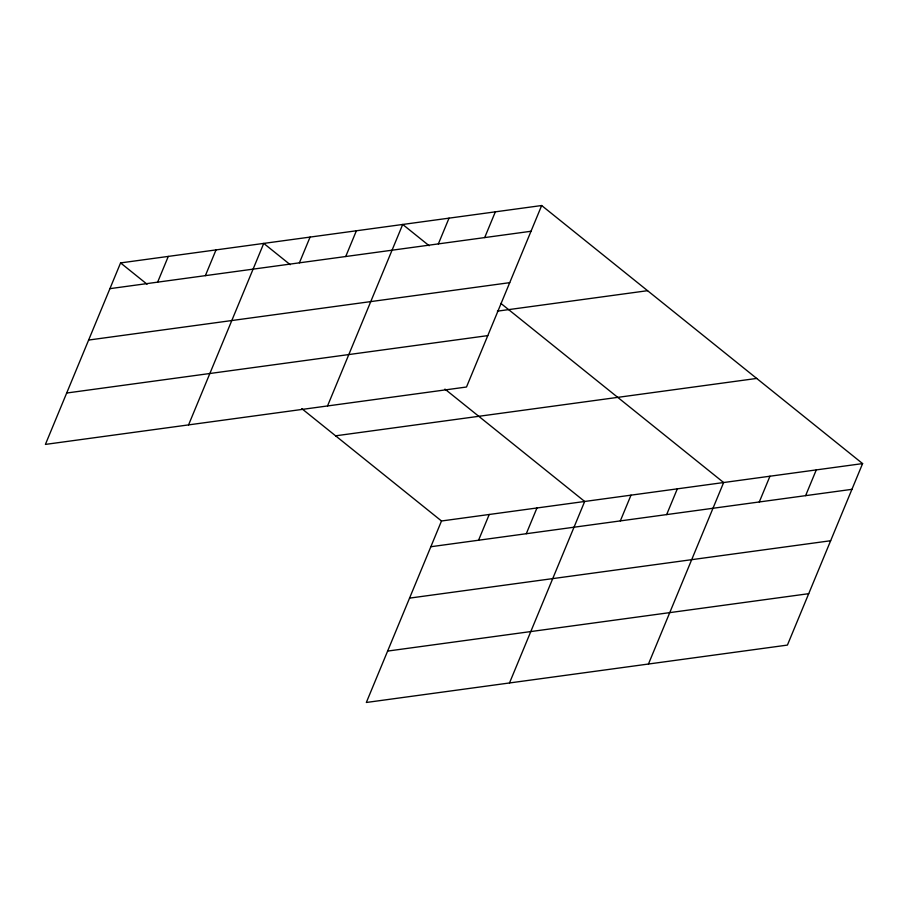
<?xml version="1.0" encoding="UTF-8"?>
<svg xmlns="http://www.w3.org/2000/svg" width="908" height="908" viewBox="0 0 908 908"><rect width="100%" height="100%" fill="white"/><g stroke="black" fill="none" stroke-linecap="round" stroke-linejoin="round"><path stroke-width="1.36" d="M541.667 205.526L120.582 262.911L45.4 444.409L466.496 387.012L541.667 205.526L862.6 463.591L787.418 645.089L366.333 702.474L441.504 520.988L862.6 463.591M157.64 282.15L168.298 256.408M205.367 275.646L216.025 249.904M188.569 424.899L263.751 243.401L290.231 264.693M299.402 262.832L310.071 237.09M345.721 256.521L356.39 230.768M327.527 405.955L402.709 224.458L429.189 245.75M438.371 243.889L449.029 218.147M484.69 237.578L495.348 211.836M478.561 540.226L489.23 514.473M526.288 533.722L536.957 507.969M509.501 682.964L584.684 501.466L444.943 389.101M620.334 520.897L631.003 495.155M666.654 514.586L677.323 488.844M648.46 664.02L723.642 482.534L500.898 303.408M759.292 501.965L769.961 476.212M805.612 495.643L816.281 469.901M109.913 288.653L531.01 231.268M88.621 340.057L509.717 282.66M497.391 311.149L647.574 290.685M66.693 393.016L487.778 335.62M335.597 435.817L756.693 378.432M430.846 546.73L851.931 489.333M409.553 598.122L830.65 540.737M387.614 651.081L808.71 593.684M120.582 262.911L147.051 284.204M301.774 408.623L441.504 520.988"/></g></svg>
